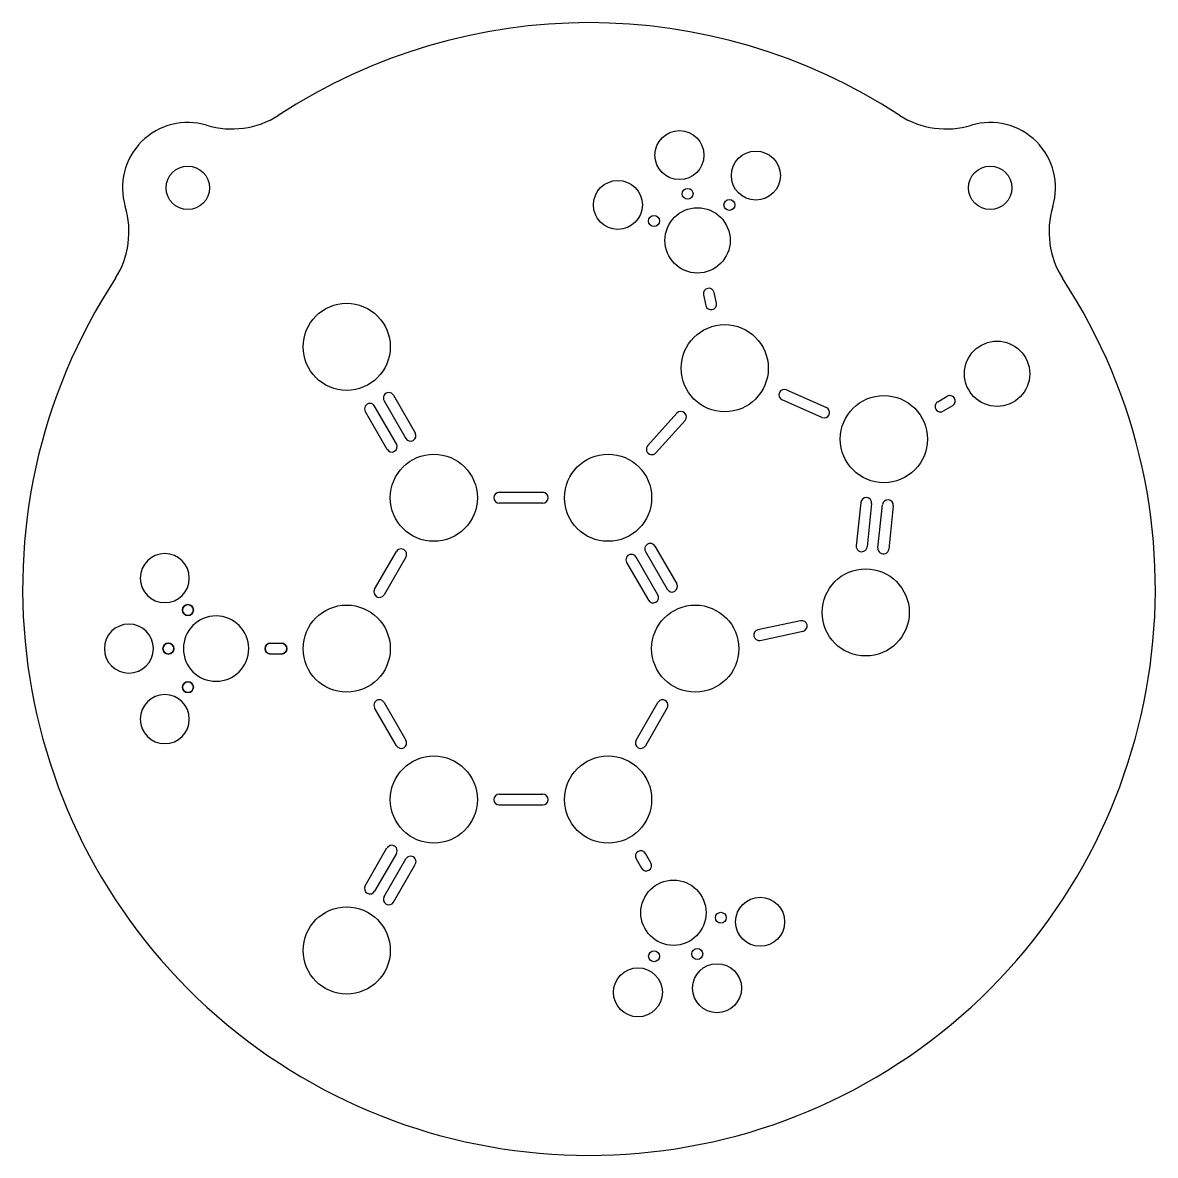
# Model space of a CAD drawing. Header units: inches. Extents: x -23 to 13.8, y 0.8 to 20.2.
# Drawn here: x -1.013 to 2.237, y 10.453 to 13.703 of the extents above; entities that cross this region are included whole.
import ezdxf

# ---------------------------------------------------------------- set-up
doc = ezdxf.new("R2010")
doc.units = ezdxf.units.IN
doc.header["$MEASUREMENT"] = 0
doc.layers.add('CUT', color=1, linetype='Continuous')

# ---------------------------------------------------------------- blocks, each defined once
blk = doc.blocks.new('ch3')
for p, q in [((-0.0156, 0.2187), (-0.0156, 0.1875)), ((0.0156, 0.1875), (0.0156, 0.2187))]:
    blk.add_line(p, q)
for centre, radius in [((0, 0.625), 0.0703), ((-0.2023, 0.5219), 0.0703), ((0.2023, 0.5219), 0.0703), ((0, 0.5117), 0.0156), ((-0.1106, 0.4554), 0.0156), ((0, 0.375), 0.0937), ((0.1106, 0.4554), 0.0156)]:
    blk.add_circle(centre, radius)
for centre, start, end in [((0, 0.2187), 0, 180), ((0, 0.1875), 180, 0)]:
    blk.add_arc(centre, 0.0156, start, end)

msp = doc.modelspace()

# ---------------------------------------------------------------- linework, layer by layer
at = {"layer": 'CUT'}
for p, q in [((1.1786, 12.649), (1.2928, 12.5981)), ((0.0237, 12.6178), (0.0862, 12.5096)), ((0.0507, 12.6335), (0.1132, 12.5252)), ((1.2801, 12.5696), (1.1659, 12.6204)), ((1.6123, 12.6149), (1.6394, 12.6305)), ((-0.0305, 12.5866), (0.032, 12.4783)), ((0.0591, 12.494), (-0.0034, 12.6022)), ((0.8639, 12.5821), (0.7802, 12.4892)), ((1.655, 12.6034), (1.6279, 12.5878)), ((0.8035, 12.4683), (0.8871, 12.5612)), ((0.3539, 12.355), (0.4789, 12.355)), ((0.4789, 12.3238), (0.3539, 12.3238)), ((1.3915, 12.326), (1.3784, 12.2017)), ((1.4226, 12.3228), (1.4095, 12.1984)), ((1.4406, 12.1952), (1.4537, 12.3195)), ((1.4848, 12.3162), (1.4717, 12.1919)), ((0.8007, 12.2004), (0.8632, 12.0922)), ((-0.0034, 12.0766), (0.0591, 12.1848)), ((0.0862, 12.1692), (0.0237, 12.0609)), ((0.8091, 12.0609), (0.7466, 12.1692)), ((0.7737, 12.1848), (0.8362, 12.0766)), ((0.7195, 12.1536), (0.782, 12.0453)), ((1.2188, 11.9866), (1.0965, 11.9606)), ((1.103, 11.9301), (1.2253, 11.9561)), ((-0.3024, 11.922), (-0.2711, 11.922)), ((-0.2711, 11.8908), (-0.3024, 11.8908)), ((0.0591, 11.6279), (-0.0034, 11.7362)), ((0.0237, 11.7518), (0.0862, 11.6436)), ((0.7466, 11.6436), (0.8091, 11.7518)), ((0.8362, 11.7362), (0.7737, 11.6279)), ((0.3539, 11.489), (0.4789, 11.489)), ((0.4789, 11.4577), (0.3539, 11.4577)), ((-0.0305, 11.2262), (0.032, 11.3344)), ((0.0591, 11.3188), (-0.0034, 11.2105)), ((0.0237, 11.1949), (0.0862, 11.3032)), ((0.0507, 11.1793), (0.1132, 11.2875))]:
    msp.add_line(p, q, dxfattribs=at)
for centre, radius in [((-0.5395, 13.2286), 0.0625), ((1.7627, 13.2286), 0.0625), ((-0.0836, 12.7724), 0.125), ((1.001, 12.711), 0.125), ((1.7825, 12.6951), 0.0937), ((1.4577, 12.5076), 0.125), ((0.1664, 12.3394), 0.125), ((0.6664, 12.3394), 0.125), ((1.4055, 12.0103), 0.125), ((-0.539, 12.017), 0.0156), ((-0.0836, 11.9064), 0.125), ((0.9164, 11.9064), 0.125), ((-0.5953, 11.9064), 0.0156), ((-0.539, 11.7958), 0.0156), ((0.1664, 11.4734), 0.125), ((0.6664, 11.4734), 0.125), ((-0.0836, 11.0404), 0.125)]:
    msp.add_circle(centre, radius, dxfattribs=at)
for centre, radius, start, end in [((0.6116, 12.0775), 1.625, 56.7297, 123.2703), ((-0.4134, 13.6476), 0.25, 253.2431, 302.2771), ((1.6366, 13.6476), 0.25, 237.7229, 286.7569), ((-0.5395, 13.2286), 0.1875, 73.2431, 196.7569), ((1.7627, 13.2286), 0.1875, 343.2431, 106.7569), ((-0.9584, 13.1025), 0.25, 327.7229, 16.7569), ((2.1816, 13.1025), 0.25, 163.2431, 212.2771), ((0.6116, 12.0775), 1.625, 146.7297, 33.2703), ((1.1722, 12.6347), 0.0156, 66, 246), ((-0.0169, 12.5944), 0.0156, 30, 210), ((0.0372, 12.6256), 0.0156, 30, 210), ((1.6201, 12.6013), 0.0156, 120, 300), ((1.6472, 12.617), 0.0156, 300, 120), ((0.8755, 12.5716), 0.0156, 318, 138), ((1.2864, 12.5839), 0.0156, 246, 66), ((0.0997, 12.5174), 0.0156, 210, 30), ((0.0456, 12.4861), 0.0156, 210, 30), ((0.7919, 12.4787), 0.0156, 138, 318), ((0.3539, 12.3394), 0.0156, 90, 270), ((0.4789, 12.3394), 0.0156, 270, 90), ((1.4071, 12.3244), 0.0156, 354, 174), ((1.4692, 12.3179), 0.0156, 354, 174), ((0.0726, 12.177), 0.0156, 330, 150), ((0.7872, 12.1926), 0.0156, 30, 210), ((1.394, 12.2001), 0.0156, 174, 354), ((1.4561, 12.1935), 0.0156, 174, 354), ((0.7331, 12.1614), 0.0156, 30, 210), ((0.8497, 12.0844), 0.0156, 210, 30), ((0.0101, 12.0688), 0.0156, 150, 330), ((0.7956, 12.0531), 0.0156, 210, 30), ((1.0998, 11.9454), 0.0156, 102, 282), ((1.2221, 11.9713), 0.0156, 282, 102), ((-0.3024, 11.9064), 0.0156, 90, 270), ((-0.2711, 11.9064), 0.0156, 270, 90), ((0.0101, 11.744), 0.0156, 30, 210), ((0.8226, 11.744), 0.0156, 330, 150), ((0.0726, 11.6357), 0.0156, 210, 30), ((0.7601, 11.6357), 0.0156, 150, 330), ((0.3539, 11.4734), 0.0156, 90, 270), ((0.4789, 11.4734), 0.0156, 270, 90), ((0.0456, 11.3266), 0.0156, 330, 150), ((0.0997, 11.2954), 0.0156, 330, 150), ((-0.0169, 11.2184), 0.0156, 150, 330), ((0.0372, 11.1871), 0.0156, 150, 330)]:
    msp.add_arc(centre, radius, start, end, dxfattribs=at)

# ---------------------------------------------------------------- block references
for p, rotation in [((1.001, 12.711), 11.99999999999963), ((0.6664, 11.4734), 209.9999999999999)]:
    msp.add_blockref('ch3', p, dxfattribs=dict(at, rotation=rotation))
at = {"layer": 'CUT', "xscale": -1, "rotation": 90}
msp.add_blockref('ch3', (-0.0836, 11.9064), dxfattribs=at)

doc.saveas('drawing.dxf')
